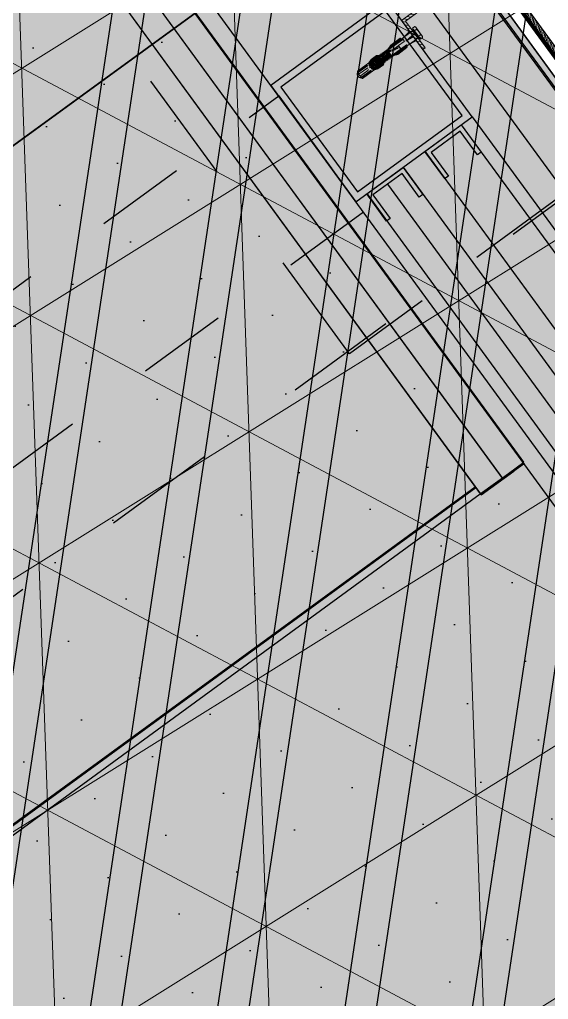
# Model space of a CAD drawing. Header units: metres. Extents: x 678805 to 1359287, y 2747329 to 5497370.
# Drawn here: x 679865.265 to 679865.853, y 2748711.668 to 2748712.756 of the extents above; entities that cross this region are included whole.
import ezdxf

# ---------------------------------------------------------------- set-up
doc = ezdxf.new("R2010")
doc.units = ezdxf.units.M
doc.linetypes.add('XREF_MON_BUILDINGS$0$Dash_2_', pattern=[0.25, 0.125, -0.125])
for name, color, linetype in [('00_XREF_MON_HSC_PAVEMENT', 7, 'Continuous'), ('00_XREF_TWQ_BUILDINGS', 7, 'Continuous'), ('XREF_MON_BUILDINGS$0$00-Modulos DEFINIDOS', 7, 'Continuous'), ('XREF_MON_BUILDINGS$0$00-Modulos ROOFS', 2, 'Continuous'), ('XREF_MON_BUILDINGS$0$02-H-INST', 252, 'Continuous'), ('XREF_MON_BUILDINGS$0$02-L-01_Structure', 2, 'Continuous'), ('XREF_MON_BUILDINGS$0$02-L-01_Struture aux', 4, 'Continuous'), ('XREF_MON_BUILDINGS$0$02-L-02_Structure- View', 3, 'Continuous'), ('XREF_MON_BUILDINGS$0$02-L-Insulation', 252, 'Continuous'), ('XREF_MON_BUILDINGS$0$02-L-INT Panel', 5, 'Continuous'), ('XREF_MON_BUILDINGS$0$02-L-panel', 5, 'Continuous'), ('XREF_MON_BUILDINGS$0$02-L-Pergola Projection', 8, 'Continuous'), ('XREF_MON_BUILDINGS$0$02-L-Pergola Shades', 15, 'Continuous'), ('XREF_MON_BUILDINGS$0$02-L-Pergola Shades Schematic', 8, 'Continuous'), ('XREF_MON_BUILDINGS$0$02_L_Furniture', 7, 'Continuous')]:
    doc.layers.add(name, color=color, linetype=linetype)
doc.layers.add('XREF_MON_BUILDINGS$0$0-WIPEOUTS', color=7, linetype='Continuous', true_color=0xffffff)
doc.layers.add('XREF_MON_BUILDINGS$0$02-L-Pergola Wipeout', color=7, linetype='Continuous', true_color=0xffffff)
doc.layers.add('XREF_MON_BUILDINGS$0$00_AUX', color=3, linetype='Continuous', plot=False)
for name, color, linetype, lineweight in [('XREF_MON_BUILDINGS$0$02-H-251', 251, 'Continuous', 0), ('XREF_MON_BUILDINGS$0$02-H-254', 254, 'Continuous', 0), ('XREF_MON_BUILDINGS$0$02-L-01_Structure L', 7, 'Continuous', 5), ('XREF_MON_BUILDINGS$0$02-L-01_Structure T', 8, 'Continuous', 5)]:
    doc.layers.add(name, color=color, linetype=linetype, lineweight=lineweight)
doc.layers.add('XREF_MON_BUILDINGS$0$02-KH-13 Restaurant', color=7, linetype='Continuous', lineweight=30, true_color=0xed2d02)
doc.layers.add('XREF_MON_HSC_PAVEMENT$0$03-TR-Pavement_07_Precast irregular Concrete Blocks', color=7, linetype='Continuous', lineweight=5, true_color=0xb3b3b3)
doc.layers.get('XREF_MON_BUILDINGS$0$02-KH-13 Restaurant').off()
doc.linetypes.add('XREF_MON_BUILDINGS$0$BATTING', pattern='A,0.0001,-0.1,[134,ltypeshp.shx,S=0.1,R=0,X=-0.1,Y=0],-0.2,[134,ltypeshp.shx,S=0.1,R=180,X=0.1,Y=0],-0.1', length=0.4001)

# ---------------------------------------------------------------- blocks, each defined once
blk = doc.blocks.new('XREF_MON_BUILDINGS$0$modulo kiosco')
at = {"layer": 'XREF_MON_BUILDINGS$0$0-WIPEOUTS', "true_color": 0xfcfcfc}
h = blk.add_hatch(color=7, dxfattribs=at)
h.dxf.hatch_style = 1
h.paths.add_polyline_path([(119.6986085139215, -61.62058441969566), (119.6986085125245, -56.82058442011476), (124.4986085132696, -56.82058442058042), (124.4986085123383, -61.62058442132547)])
at = {"layer": 'XREF_MON_BUILDINGS$0$00-Modulos ROOFS', "lineweight": 0}
blk.add_lwpolyline([(119.6986085139215, -61.62058441969566), (119.6986085125245, -56.82058442011476), (124.4986085132696, -56.82058442058042), (124.4986085123383, -61.62058442132547)], close=True, dxfattribs=at)
at = {"layer": 'XREF_MON_BUILDINGS$0$00-Modulos ROOFS'}
blk.add_lwpolyline([(124.4986085137352, -57.12058442062698), (124.4986085132696, -56.82058442058042), (124.1986085125245, -56.82058442151174), (119.9986085128039, -56.82058442034759), (119.6986085125245, -56.82058442011476), (119.6986085125245, -57.12058442085981), (119.6986085134558, -61.32058442058042), (119.6986085139215, -61.62058441969566), (119.9986085128039, -61.62058442062698), (124.1986085125245, -61.62058442109264), (124.4986085123383, -61.62058442132547), (124.4986085128039, -61.32058442081325)], close=True, dxfattribs=at)
blk = doc.blocks.new('XREF_MON_BUILDINGS$0$lamas aluminiotriangulo')
for points in [[(680246.3345229826, 2748651.771409394), (680244.2071790965, 2748653.898753279)], [(680246.4087691946, 2748651.845655606), (680244.35567152, 2748653.898753279)], [(680244.4051689956, 2748653.898753279), (680246.4335179324, 2748651.870404344)], [(680244.1824303594, 2748653.874004542), (680246.3097742449, 2748651.746660656)], [(680246.235528033, 2748651.672414444), (680244.1824303595, 2748653.725512119)], [(680244.1824303595, 2748653.676014643), (680246.2107792951, 2748651.647665706)], [(680246.1365330835, 2748651.573419494), (680244.1824303595, 2748653.527522218)], [(680244.1824303595, 2748653.478024743), (680246.1117843456, 2748651.548670756)], [(680246.0375381333, 2748651.474424544), (680244.1824303595, 2748653.329532319)], [(680244.1824303595, 2748653.280034843), (680246.0127893958, 2748651.449675806)]]:
    blk.add_lwpolyline(points)
blk = doc.blocks.new('XREF_MON_BUILDINGS$0$PERGOLA PLANA')
at = {"layer": 'XREF_MON_BUILDINGS$0$02-L-Pergola Wipeout', "true_color": 0xfcfcfc}
h = blk.add_hatch(color=7, dxfattribs=at)
h.dxf.hatch_style = 1
h.paths.add_polyline_path([(4.612218253081664, 9.290000000968575), (0.3099999981932342, 4.987781745847315), (0.3099999986588955, 9.290000000037253)])
h.paths.add_polyline_path([(0.332781744771637, 4.855000000447035), (4.744999998947605, 9.267218254506588), (4.744999999529682, 4.900563496164978), (4.699436504277401, 4.855000000447035)])
h.paths.add_polyline_path([(4.854999999050051, 9.290000001899898), (9.13443650235422, 9.29000000236556), (4.854999999632128, 5.010563495568931)])
h.paths.add_polyline_path([(9.289999997243285, 9.134436507709324), (9.289999997825362, 4.855000001844019), (5.010563491727225, 4.855000000912696)])
h.paths.add_polyline_path([(4.900563491159119, 4.745000001043081), (9.267218253924511, 4.745000001508743), (4.85500000033062, 0.3327817460522056), (4.854999999166466, 4.699436508584768)])
h.paths.add_polyline_path([(9.289999997825362, 4.612218253780156), (9.289999998291023, 0.3100000019185245), (4.987781747244298, 0.3100000009872019)])
h.paths.add_polyline_path([(0.465563491685316, 0.3100000000558794), (4.744999999064021, 4.589436508249491), (4.745000000111759, 0.3100000014528632)])
h.paths.add_polyline_path([(0.3099999980768189, 4.745000000111759), (4.589436504989862, 4.745000000111759), (0.3099999976111576, 0.4655634895898402)])
h.paths.add_polyline_path([(9.399999998277053, 0.2000000020489097), (0.1999999997206032, 0.1999999997206032), (0.1999999986728653, 9.399999999906868), (9.399999999324791, 9.400000001769513)])
at = {"layer": 'XREF_MON_BUILDINGS$0$02-L-Pergola Shades', "xscale": -1, "rotation": 270.0000000152252}
blk.add_blockref('XREF_MON_BUILDINGS$0$lamas aluminiotriangulo', (-2748649.153572517, -680243.8731607608), dxfattribs=at)
at = {"layer": 'XREF_MON_BUILDINGS$0$02-L-Pergola Shades Schematic', "xscale": -1, "rotation": 270.0000000152252}
blk.add_blockref('XREF_MON_BUILDINGS$0$lamas aluminiotriangulo', (-2748649.153572517, -680243.8731607608), dxfattribs=at)
blk = doc.blocks.new('XREF_MON_BUILDINGS$0$PILAR STRUCTURE')
at = {"layer": 'XREF_MON_BUILDINGS$0$02-L-01_Structure', "linetype": 'Continuous'}
h = blk.add_hatch(dxfattribs=at)
h.set_pattern_fill('ANGLE', color=252)
h.set_pattern_definition([(0, (-144.6596111481284, 18.56842418532225), (0, 6.985), [5.08, -1.905]), (90, (-144.6596111481284, 18.56842418532225), (-6.985, 4.277078946022131e-16), [5.08, -1.905])])
h.paths.add_polyline_path([(-0.0800000000000125, -0.08000000000000185), (0.07999999999998408, -0.08000000000000185), (0.07999999999998408, 0.0799999999999983), (-0.0800000000000125, 0.0799999999999983)])
h.paths.add_polyline_path([(-0.07200000000000273, -0.07200000000000273), (0.0719999999999743, -0.07200000000000273), (0.0719999999999743, 0.07199999999999918), (-0.07200000000000273, 0.07199999999999918)], flags=16)
h = blk.add_hatch(color=252, dxfattribs=at)
h.dxf.hatch_style = 1
h.paths.add_polyline_path([(-0.07200000000000273, -0.07200000000000273), (0.0719999999999743, -0.07200000000000273), (0.0719999999999743, 0.07199999999999918), (-0.07200000000000273, 0.07199999999999918)], flags=16)
h.paths.add_polyline_path([(-0.0800000000000125, -0.08000000000000185), (0.07999999999998408, -0.08000000000000185), (0.07999999999998408, 0.0799999999999983), (-0.0800000000000125, 0.0799999999999983)])
for points in [[(-0.0800000000000125, -0.08000000000000185), (0.07999999999998408, -0.08000000000000185), (0.07999999999998408, 0.0799999999999983), (-0.0800000000000125, 0.0799999999999983)], [(-0.07200000000000273, -0.07200000000000273), (0.0719999999999743, -0.07200000000000273), (0.0719999999999743, 0.07199999999999918), (-0.07200000000000273, 0.07199999999999918)]]:
    blk.add_lwpolyline(points, close=True, dxfattribs=at)
blk = doc.blocks.new('XREF_MON_BUILDINGS$0$ULMA_Escuadra40x80_Seccion')
at = {"layer": 'XREF_MON_BUILDINGS$0$02-H-251', "ltscale": 125}
h = blk.add_hatch(dxfattribs=at)
h.set_pattern_fill('ANSI31', color=256, scale=0.001, angle=360, style=0)
h.set_pattern_definition([(45, (0, 0), (-0.002245064030267288, 0.002245064030267289), [])])
h.paths.add_polyline_path([(0, 0.0799999999994725), (0.002999999989697244, 0.0799999999994725), (0.002999999989697244, 0.002999999999701686), (0.03999999999359716, 0.002999999999701686), (0.03999999999359716, 0), (0, 0)])
at = {"layer": 'XREF_MON_BUILDINGS$0$02-L-01_Structure L', "linetype": 'Continuous'}
blk.add_lwpolyline([(0, 0.0799999999994725), (0.002999999989697244, 0.0799999999994725), (0.002999999989697244, 0.002999999999701686), (0.03999999999359716, 0.002999999999701686), (0.03999999999359716, 0), (0, 0)], close=True, dxfattribs=at)
blk = doc.blocks.new('XREF_MON_BUILDINGS$0$ULMA_Anclaje fijacion a forjado y a cerramiento base')
at = {"layer": 'XREF_MON_BUILDINGS$0$02-L-01_Structure T', "linetype": 'Continuous'}
for p, q in [((-0.09499999996478437, 0.004900000054021802), (-0.09799999996903352, 0.001900000053865369)), ((-0.09500000016123522, 0.003800290978233534), (-0.09800000016548438, 0.001649701530368475)), ((-0.09800000016548438, 0.0009425947491763509), (-0.09500000016123522, 0.00309318419704141)), ((-0.09799999996903352, 5.411493475548923e-11), (-0.09799999996903352, 0.001900000053865369)), ((-0.09799999999813735, 0), (-0.09799999999813735, -0.001900000000205182)), ((-0.09500000000116415, 0.001212165931974596), (-0.09598054861999117, 0.0003815084141933767)), ((-0.05639999997220002, 0.004900000040834129), (-0.09499999997206032, 0.004900000040834129)), ((-0.09500000016123522, 0.003800290978233534), (-0.09500000016123522, 0.004899999999906868)), ((-0.07949999999982538, 0.003800290978233534), (-0.09500000016123522, 0.003800290978233534)), ((-0.07950095342675922, 0.00309318419704141), (-0.09500000000116415, 0.00309318419704141)), ((-0.09500000016123522, 0.001212165931974596), (-0.09500000016123522, 0.00309318419704141)), ((-0.08050000000366708, 0.001212165931974596), (-0.09500000000116415, 0.001212165931974596)), ((-0.08050000031653326, 0.0007878340506977111), (-0.08050000031653326, 0.001212165915148944)), ((-0.07921132486808347, 0.003735412722562614), (-0.07949999999982538, 0.003800290978233534)), ((-0.07949999999982538, 0.00309318419704141), (-0.07921132486808347, 0.003158062453167076)), ((-0.07899999999790452, 0.003446737587637472), (-0.07921132486808347, 0.003735412722562614)), ((-0.07921132486808347, 0.003158062453167076), (-0.07899999999790452, 0.003446737587637472)), ((-0.07238871805748204, 0.0005000000005566108), (-0.07750000029773219, 0.0005000000005566108)), ((-0.07238871783920331, 0.0005000000005566108), (-0.07749997821520083, 0.0005000000005566108)), ((-0.04279999997379491, 0.003000000040628947), (-0.07679999997344567, 0.003000000040628947)), ((-0.07679999997344567, 0.0004999963407499308), (-0.07679999997344567, 0.003000000040628947)), ((-0.07599999997182749, 0.003600000040933082), (-0.07599999997182749, 0.004900000040834129)), ((-0.05799999996816041, 0.003600000054120756), (-0.07597979684214806, 0.003600000054120756)), ((-0.07549999996990664, 0.004900000054021802), (-0.06990192376542836, 0.006400000053872645)), ((-0.07549999996990664, 0.004266025754077418), (-0.07549999996990664, 0.004900000054021802)), ((-0.07519999997020932, 0.0004999878656235524), (-0.07519999997020932, 0.003000000040628947)), ((-0.05702020314492984, 0.004400000053919939), (-0.07499999996798579, 0.004400000053919939)), ((-0.07439999996859115, 0.000499983615554811), (-0.07439999996859115, 0.003000000040628947)), ((-0.07279999997263076, 0.0004999751408831798), (-0.07279999997263076, 0.003000000040628947)), ((-0.07199999997101258, 0.0004999709158255428), (-0.07199999997101258, 0.003000000040628947)), ((-0.05990525586821605, 0.006000000053973054), (-0.07139474408904789, 0.006000000053973054)), ((-0.07139474408904789, 0.006000000053973054), (-0.07139474408904789, 0.004900000054021802)), ((-0.07139474408904789, 0.006000000053973054), (-0.07139474408904789, 0.004900000054021802)), ((-0.07039999996777624, 0.0007838919409550726), (-0.07039999996777624, 0.003000000040628947)), ((-0.07039999996777624, 0.0002553429039835464), (-0.07039999996777624, 0.0007838919541427458)), ((-0.0605980761902174, 0.006400000053872645), (-0.06990192376542836, 0.006400000053872645)), ((-0.06990192376542836, 0.006400000053872645), (-0.06990192376542836, 0.006000000053973054)), ((-0.06959999997343402, 0.003000000040628947), (-0.06959999997343402, -3.774075094042928e-05)), ((-0.06799999997019768, 0.001888627379230456), (-0.06799999997019768, 0.003000000054271368)), ((-0.06799999997019768, 0.0008294746289720933), (-0.06799999997019768, 0.001888627379230456)), ((-0.06799999997019768, 4.092726157978177e-11), (-0.06799999997019768, 0.0008294746157844202)), ((-0.06799999997019768, 4.092726157978177e-11), (-0.06799999997019768, -0.0007950077156237967)), ((-0.0671999999685795, 0.002098475703860458), (-0.0671999999685795, 0.003000000054271368)), ((-0.0671999999685795, 0.001074557454103342), (-0.0671999999685795, 0.002098475703860458)), ((-0.0671999999685795, 4.092726157978177e-11), (-0.0671999999685795, 0.001074557440915669)), ((-0.0671999999685795, 4.092726157978177e-11), (-0.0671999999685795, -0.001052696669376019)), ((-0.06559999996534316, 0.002250000054118573), (-0.06559999996534316, 0.003000000054271368)), ((-0.06559999996534316, 0.001250000053914846), (-0.06559999996534316, 0.002250000054118573)), ((-0.06559999997261912, 4.092726157978177e-11), (-0.06559999997261912, 0.001250000040727173)), ((-0.06559999997261912, 4.092726157978177e-11), (-0.06559999997261912, -0.001249999959327397)), ((-0.06479999997100094, 0.002250000054118573), (-0.06479999997100094, 0.003000000054271368)), ((-0.06479999997100094, 0.001250000053914846), (-0.06479999997100094, 0.002250000054118573)), ((-0.06479999997100094, 4.092726157978177e-11), (-0.06479999997100094, 0.001250000040727173)), ((-0.06479999997100094, 4.092726157978177e-11), (-0.06479999997100094, -0.001249999959327397)), ((-0.0631999999677646, 0.002250000054118573), (-0.0631999999677646, 0.003000000054271368)), ((-0.0631999999677646, 0.001250000053914846), (-0.0631999999677646, 0.002250000054118573)), ((-0.0631999999677646, 4.092726157978177e-11), (-0.0631999999677646, 0.001250000040727173)), ((-0.0631999999677646, 4.092726157978177e-11), (-0.0631999999677646, -0.001249999959327397)), ((-0.05863006513391156, 0.002250000000458385), (-0.06250000033469405, 0.002250000000458385)), ((-0.05863006513391156, 0.001250000000254659), (-0.06249989908974385, 0.001250000000254659)), ((-0.06239999996614642, 0.002250000054118573), (-0.06239999996614642, 0.003000000054271368)), ((-0.06239999997342238, 4.092726157978177e-11), (-0.06239999997342238, 0.001250000040727173)), ((-0.06239999997342238, 4.092726157978177e-11), (-0.06239999997342238, -0.001249999959327397)), ((-0.06079999997018604, 0.002250000054118573), (-0.06079999997018604, 0.003000000054271368)), ((-0.06079999997018604, 4.092726157978177e-11), (-0.06079999997018604, 0.001250000040727173)), ((-0.06079999997018604, 4.092726157978177e-11), (-0.06079999997018604, -0.001249999959327397)), ((-0.0605980761902174, 0.006400000053872645), (-0.0605980761902174, 0.006000000053973054)), ((-0.06059807618294144, 0.006400000053872645), (-0.05799999996816041, 0.004900000054021802)), ((-0.05999999996856786, 0.002250000054118573), (-0.05999999996856786, 0.003000000054271368)), ((-0.05999999996856786, 4.092726157978177e-11), (-0.05999999996856786, 0.001250000040727173)), ((-0.05999999996856786, 4.092726157978177e-11), (-0.05999999996856786, -0.002999999959229172)), ((-0.05990525586821605, 0.006000000053973054), (-0.05990525586821605, 0.004900000054021802)), ((-0.05839999996533152, 0.002246470569389203), (-0.05839999996533152, 0.003000000054271368)), ((-0.05839999997260747, 4.092726157978177e-11), (-0.05839999997260747, 0.001245927241143363)), ((-0.05839999997260747, 4.092726157978177e-11), (-0.05839999997260747, -0.002999999959229172)), ((-0.05799999999726424, 0.004899999999906868), (-0.05799999999726424, 0.004399999999805004)), ((-0.0575999999709893, 0.002178927737077174), (-0.0575999999709893, 0.003000000054271368)), ((-0.0575999999709893, -0.002999999959229172), (-0.0575999999709893, 0.001167863121281698)), ((-0.0569999999643187, 0.004600000053869735), (-0.0569999999643187, 0.004900000054021802)), ((-0.05639999997220002, 0.003000000040628947), (-0.05639999997220002, 0.004900000040834129)), ((-0.05599999996775296, 0.001773728350144665), (-0.05599999996775296, 0.003000000054271368)), ((-0.05599999996775296, 4.092726157978177e-11), (-0.05599999996775296, 0.0006941365782040521)), ((-0.05599999996775296, 4.092726157978177e-11), (-0.05599999996775296, -0.002999999959229172)), ((-0.05479999996896368, 0.004900000040834129), (-0.05594999997265404, 0.004236047240738117)), ((-0.05519999996613478, 0.001419681868355838), (-0.05519999996613478, 0.003000000054271368)), ((-0.05519999997341074, 0.0002712911496018933), (-0.05519999997341074, -0.002999999959229172)), ((-0.0539999999673455, 0.004900000040834129), (-0.05479999996896368, 0.004900000040834129)), ((-0.05479999996896368, 0.003000000040628947), (-0.05479999996896368, 0.004900000040834129)), ((-0.0539999999673455, 0.003000000040628947), (-0.0539999999673455, 0.004900000040834129)), ((-0.05359999997017439, 0.0003147642983094556), (-0.05359999997017439, 0.003000000040628947)), ((-0.05239999997138511, 0.004900000040834129), (-0.05354999996779952, 0.004236047240738117)), ((-0.05279999996855622, 4.092726157978177e-11), (-0.05279999996855622, 0.003000000040628947)), ((-0.05279999996855622, 4.092726157978177e-11), (-0.05279999996855622, -0.0002712910677473701)), ((-0.05239999997138511, 0.003000000040628947), (-0.05239999997138511, 0.004900000040834129)), ((-0.05159999996976694, 0.004900000040834129), (-0.05239999997138511, 0.004900000040834129)), ((-0.05159999996976694, 0.003000000040628947), (-0.05159999996976694, 0.004900000040834129)), ((-0.05119999997259583, 4.092726157978177e-11), (-0.05119999997259583, 0.003000000040628947)), ((-0.05119999997259583, 4.092726157978177e-11), (-0.05119999997259583, -0.0009957987340385444)), ((-0.04999999997380655, 0.004900000040834129), (-0.05114999997022096, 0.004236047240738117)), ((-0.05039999997097766, 4.092726157978177e-11), (-0.05039999997097766, 0.003000000040628947)), ((-0.05039999997097766, 4.092726157978177e-11), (-0.05039999997097766, -0.001172616259282222)), ((-0.04919999997218838, 0.004900000040834129), (-0.04999999997380655, 0.004900000040834129)), ((-0.04999999997380655, 0.003000000040628947), (-0.04999999997380655, 0.004900000040834129)), ((-0.04919999997218838, 0.003000000040628947), (-0.04919999997218838, 0.004900000040834129)), ((-0.04879999996774131, 0.002250000054118573), (-0.04879999996774131, 0.003000000054271368)), ((-0.04879999996774131, 0.001250000053914846), (-0.04879999996774131, 0.00262500005419497)), ((-0.04879999996774131, 4.092726157978177e-11), (-0.04879999996774131, 0.001250000040727173)), ((-0.04879999996774131, 4.092726157978177e-11), (-0.04879999996774131, -0.001249999959327397)), ((-0.04759999996895203, 0.004900000040834129), (-0.0487499999726424, 0.004236047240738117)), ((-0.0479999999733991, 4.092726157978177e-11), (-0.0479999999733991, 0.003000000040628947)), ((-0.0479999999733991, 4.092726157978177e-11), (-0.0479999999733991, -0.001249999959327397)), ((-0.04759999996895203, 0.003000000040628947), (-0.04759999996895203, 0.004900000040834129)), ((-0.04679999996733386, 0.004900000040834129), (-0.04759999996895203, 0.004900000040834129)), ((-0.04238871808775002, 0.002249999982723239), (-0.04750000033527613, 0.002249999982723239)), ((-0.04238871799316257, 0.001249999982974259), (-0.04749997836916009, 0.001249999982974259)), ((-0.04679999996733386, 0.003000000040628947), (-0.04679999996733386, 0.004900000040834129)), ((-0.04639999997016275, 0.002250000054118573), (-0.04639999997016275, 0.003000000054271368)), ((-0.04639999997016275, 4.092726157978177e-11), (-0.04639999997016275, 0.001250000040727173)), ((-0.04639999997016275, 4.092726157978177e-11), (-0.04639999997016275, -0.001249999959327397)), ((-0.04519999997137347, 0.004900000040834129), (-0.04634999996778788, 0.004236047240738117)), ((-0.04559999996854458, 0.002250000054118573), (-0.04559999996854458, 0.003000000054271368)), ((-0.04559999996854458, 4.092726157978177e-11), (-0.04559999996854458, 0.001250000040727173)), ((-0.04559999996854458, 4.092726157978177e-11), (-0.04559999996854458, -0.001249999959327397)), ((-0.0443999999697553, 0.004900000040834129), (-0.04519999997137347, 0.004900000040834129)), ((-0.04519999997137347, 0.003000000040628947), (-0.04519999997137347, 0.004900000040834129)), ((-0.0443999999697553, 0.003000000040628947), (-0.0443999999697553, 0.004900000040834129)), ((-0.04399999996530823, 0.002250000054118573), (-0.04399999996530823, 0.003000000054271368)), ((-0.04399999996530823, 0.002250000054118573), (-0.04399999996530823, 0.003000000054271368)), ((-0.04399999997258419, 4.092726157978177e-11), (-0.04399999997258419, 0.001250000040727173)), ((-0.04399999997258419, 4.092726157978177e-11), (-0.04399999997258419, 0.001250000040727173)), ((-0.04399999997258419, 4.092726157978177e-11), (-0.04399999997258419, -0.001249999959327397)), ((-0.04399999997258419, 4.092726157978177e-11), (-0.04399999997258419, -0.002999999959229172)), ((-0.04279999997379491, 0.004900000040834129), (-0.04394999997020932, 0.004236047240738117)), ((2.91038304567337e-11, 0.004900000054021802), (-0.04279999996651895, 0.004900000054021802)), ((-0.04279999997379491, 0.003000000040628947), (-0.04279999997379491, 0.004900000040834129)), ((-0.04199999996490078, 0.004900000054021802), (-0.04199999996490078, 0.002243997654204577)), ((-0.04199999996490078, 0.001243073279056262), (-0.04199999996490078, 0.0009690476540527015)), ((-0.01849999996920815, 0.003600000054120756), (-0.04197979586751899, 0.003600000054120756)), ((-0.04049836142075947, 0.0009690476540527015), (-0.04197979586751899, 0.0009690476540527015)), ((-0.04149999997025589, 0.004900000054021802), (-0.03590192376577761, 0.006400000053872645)), ((-0.04149999997025589, 0.004266025478955271), (-0.04149999997025589, 0.004900000054021802)), ((-0.017520182816952, 0.004400000053919939), (-0.04099999996833503, 0.004400000053919939)), ((-0.03124687392119085, 0.0009690476540527015), (-0.03803526836418314, 0.0009690476540527015)), ((-0.01959999997052364, 0.006000000053973054), (-0.03739474408939714, 0.006000000053973054)), ((-0.03739474408939714, 0.006000000053973054), (-0.03739474408939714, 0.004900000054021802)), ((-0.01999999996769475, 0.006400000053872645), (-0.03590192376577761, 0.006400000053872645)), ((-0.03590192376577761, 0.006400000053872645), (-0.03590192376577761, 0.006000000053973054)), ((-0.03186602826463059, 0.0004999956327083055), (-0.03561142804392148, 0.0005000794471925474)), ((-0.03561128240835387, 0.0005000000001018634), (-0.03186602558707818, 0.0005000000001018634)), ((-0.02819999996427214, 0.0009690476540527015), (-0.03075312601140467, 0.0009690476540527015)), ((-0.02819999996427214, 0.0009690476540527015), (-0.02799999996932456, 0.0007690476541029057)), ((-0.02819999996427214, 0.0009690476540527015), (-0.02819999996427214, -0.003599999945890886)), ((-0.02779999996710103, 0.0009690476540527015), (-0.02799999996932456, 0.0007690476541029057)), ((-0.02799999996932456, 0.0007690476541029057), (-0.02799999996932456, -0.003599999945890886)), ((-0.02779999996710103, 0.0009690476540527015), (-0.02779999996710103, -0.003599999945890886)), ((-0.01799999996728729, 0.0009690476540527015), (-0.02779999996710103, 0.0009690476540527015)), ((-0.01999999996769475, 0.006400000053872645), (-0.01999999996769475, 0.006000000053973054)), ((-0.01849999996920815, 0.004900000054021802), (-0.01999999996769475, 0.006400000053872645)), ((-0.01959999997052364, 0.004900000054021802), (-0.01959999997052364, 0.006000000053973054)), ((-0.01849999996920815, 0.004900000054021802), (-0.01849999996920815, 0.004400000053919939)), ((-0.01749999996536644, 0.004900000054021802), (-0.01749999996536644, 0.001469047654154565)), ((-0.005200000319746323, 0.006399999982932059), (-0.01587305490102153, 0.004899999983081216)), ((-0.004333974917244632, 0.000915883743800805), (-0.01587305490102153, -1.682565198279917e-11)), ((-0.01587305455177557, 5.411493475548923e-11), (-0.005199999970500357, 5.411493475548923e-11)), ((-0.005199999970500357, 0.004900000054021802), (-0.005199999970500357, 0.006400000053872645)), ((-0.005199999970500357, 0.006400000053872645), (-0.004333974560722709, 0.004900000054021802)), ((-0.004333974560722709, 0.0009158838147413917), (-0.005199999970500357, 5.411493475548923e-11)), ((-0.004333974560722709, -0.0009158837065115222), (-0.005199999970500357, 5.411493475548923e-11)), ((-0.004333974560722709, -0.0009158837065115222), (-0.004333974560722709, 0.0009158838147413917)), ((0.001500000034866389, 0.006400000053872645), (2.91038304567337e-11, 0.004900000054021802)), ((2.91038304567337e-11, 5.411493475548923e-11), (2.91038304567337e-11, 0.004900000054021802)), ((0, 0), (0, -0.004899999999906868)), ((0.002000000029511284, 0.006400000053872645), (0.001500000034866389, 0.006400000053872645)), ((0.001500000034866389, 5.411493475548923e-11), (0.001500000034866389, 0.006400000053872645)), ((0.001499999998486601, 0), (0.001499999998486601, -0.006400000000212458)), ((0.001999999680265319, 0.007505513633077499), (0.0059194662826485, 0.007505513633077499)), ((0.001999999680265319, -0.007505513666728802), (0.001999999680265319, 0.007505513633077499)), ((0.002000000029511284, 5.411493475548923e-11), (0.002000000029511284, 0.006400000053872645)), ((0.001999999680265319, 0.003752758733298833), (0.0059194662826485, 0.003752758733298833)), ((0.002000000000407454, 0), (0.002000000000407454, -0.006400000000212458)), ((0.006499999683001079, 0.00650000033328979), (0.0059194662826485, 0.007505513633077499)), ((0.006499999683001079, -0.006499999667084921), (0.006499999683001079, 0.00650000033328979)), ((-0.09799999999813735, -0.0009425947491763509), (-0.09500000000116415, -0.003093184197496157)), ((-0.09500000000116415, -0.003800290978688281), (-0.09799999999813735, -0.001649701530368475)), ((-0.09500000000116415, -0.004899999999906868), (-0.09799999999813735, -0.001900000000205182)), ((-0.09500000000116415, -0.001212165932429343), (-0.09598054861999117, -0.0003815084141933767)), ((-0.09499999997206032, -0.001212165891502082), (-0.09499999997206032, -0.003093184156568896)), ((-0.08249999999679858, -0.001212165932429343), (-0.09500000000116415, -0.001212165932429343)), ((-0.07950095342675922, -0.003093184197496157), (-0.09500000000116415, -0.003093184197496157)), ((-0.09499999997206032, -0.003800290937761019), (-0.09499999997206032, -0.004899999959434354)), ((-0.07949999983975431, -0.003800290978688281), (-0.09500000000116415, -0.003800290978688281)), ((-0.05639999997947598, -0.004899999999906868), (-0.09499999997933628, -0.004899999999906868)), ((-0.07921132486808347, -0.003158062453621824), (-0.07949999999982538, -0.003093184197496157)), ((-0.07949999999982538, -0.003800290978688281), (-0.07921132486808347, -0.003735412722562614)), ((-0.07899999999790452, -0.003446737588092219), (-0.07921132486808347, -0.003158062453621824)), ((-0.07921132486808347, -0.003735412722562614), (-0.07899999999790452, -0.003446737588092219)), ((-0.07238871791923884, -0.0005000000001018634), (-0.07750000016676495, -0.0005000000001018634)), ((-0.07238871795561863, -0.0004999999991923687), (-0.07749997833161615, -0.0004999999991923687)), ((-0.07679999997344567, -0.0004999999591746018), (-0.07679999997344567, -0.002999999959229172)), ((-0.04279999998107087, -0.003000000000156433), (-0.07679999998072162, -0.003000000000156433)), ((-0.07599999997910345, -0.003600000000005821), (-0.07599999997910345, -0.004899999999906868)), ((-0.05797979587805457, -0.003600000000005821), (-0.07597979685669998, -0.003600000000005821)), ((-0.07549999999901047, -0.004266025699962483), (-0.07549999999901047, -0.004899999999906868)), ((-0.07549999999901047, -0.004899999999906868), (-0.06990192380180815, -0.006400000000212458)), ((-0.07519999997020932, -0.0004999999591746018), (-0.07519999997020932, -0.002999999959229172)), ((-0.05699999997887062, -0.004400000000259752), (-0.0749999999825377, -0.004400000000259752)), ((-0.07439999996859115, -0.0004999999591746018), (-0.07439999996859115, -0.002999999959229172)), ((-0.07279999997263076, -0.0004999999591746018), (-0.07279999997263076, -0.002999999959229172)), ((-0.07199999997101258, -0.0004999999591746018), (-0.07199999997101258, -0.002999999959229172)), ((-0.07139474408904789, -0.004899999945791933), (-0.07139474408904789, -0.005999999945743184)), ((-0.07139474408904789, -0.004899999945791933), (-0.07139474408904789, -0.005999999945743184)), ((-0.05990525586821605, -0.005999999945743184), (-0.07139474408904789, -0.005999999945743184)), ((-0.07039999996777624, -0.0008117044189930311), (-0.07039999996777624, -0.002999999959229172)), ((-0.06990192376542836, -0.005999999945743184), (-0.06990192376542836, -0.006399999946097523)), ((-0.0605980761902174, -0.006399999946097523), (-0.06990192376542836, -0.006399999946097523)), ((-0.06960000032267999, -0.001128624259763455), (-0.06960000032267999, -0.003000000016982085)), ((-0.06799999997019768, -0.001859274363141594), (-0.06799999997019768, -0.002999999946041498)), ((-0.0671999999685795, -0.002079642608805443), (-0.0671999999685795, -0.002999999946041498)), ((-0.06049997165246168, -0.001250034919394238), (-0.06561142800637754, -0.001249920534974081)), ((-0.0656112825818127, -0.002249999999548891), (-0.06049998287926428, -0.002249999999548891)), ((-0.06559999996534316, -0.002249999945888703), (-0.06559999996534316, -0.002999999946041498)), ((-0.06479999997100094, -0.002249999945888703), (-0.06479999997100094, -0.002999999946041498)), ((-0.0631999999677646, -0.002249999945888703), (-0.0631999999677646, -0.002999999946041498)), ((-0.06239999996614642, -0.002249999945888703), (-0.06239999996614642, -0.002999999946041498)), ((-0.06079999997018604, -0.002249999945888703), (-0.06079999997018604, -0.002999999946041498)), ((-0.0605980761902174, -0.006399999946097523), (-0.05799999996816041, -0.004899999945791933)), ((-0.0605980761902174, -0.005999999945743184), (-0.0605980761902174, -0.006399999946097523)), ((-0.05990525586821605, -0.004899999945791933), (-0.05990525586821605, -0.005999999945743184)), ((-0.05799999999726424, -0.004400000000259752), (-0.05799999999726424, -0.004899999999906868)), ((-0.05699999997887062, -0.004400000000259752), (-0.05699999997887062, -0.004899999999906868)), ((-0.05639999997947598, -0.003000000000156433), (-0.05639999997947598, -0.004899999999906868)), ((-0.05479999998351559, -0.004899999999906868), (-0.05594999997993, -0.004236047200265602)), ((-0.05479999998351559, -0.003000000000156433), (-0.05479999998351559, -0.004899999999906868)), ((-0.05399999998189742, -0.004899999999906868), (-0.05479999998351559, -0.004899999999906868)), ((-0.05399999998189742, -0.003000000000156433), (-0.05399999998189742, -0.004899999999906868)), ((-0.05359999997017439, -0.0009432666124666866), (-0.05359999997017439, -0.002999999959229172)), ((-0.05239999997138511, -0.004899999979897984), (-0.05354999998235144, -0.004236047179801972)), ((-0.05279999996855622, -0.001419681760580715), (-0.05279999996855622, -0.002999999946041498)), ((-0.05239999997138511, -0.002999999979692802), (-0.05239999997138511, -0.004899999979897984)), ((-0.05159999996976694, -0.004899999979897984), (-0.05239999997138511, -0.004899999979897984)), ((-0.05159999996976694, -0.002999999979692802), (-0.05159999996976694, -0.004899999979897984)), ((-0.05119999996531988, -0.002030796920735156), (-0.05119999996531988, -0.002999999946041498)), ((-0.04999999997380655, -0.004899999979897984), (-0.05114999997022096, -0.004236047179801972)), ((-0.05039999997097766, -0.002183035096095409), (-0.05039999997097766, -0.002999999946041498)), ((-0.04999999997380655, -0.002999999979692802), (-0.04999999997380655, -0.004899999979897984)), ((-0.04919999997218838, -0.004899999979897984), (-0.04999999997380655, -0.004899999979897984)), ((-0.04550000053859549, -0.001249999999799911), (-0.04936993554292712, -0.001249999999799911)), ((-0.04550000033486867, -0.002249999999548891), (-0.04936993554292712, -0.002249999999548891)), ((-0.04919999997218838, -0.002999999979692802), (-0.04919999997218838, -0.004899999979897984)), ((-0.04879999996774131, -0.002249999945888703), (-0.04879999996774131, -0.002999999946041498)), ((-0.04759999996895203, -0.004899999959434354), (-0.0487499999726424, -0.004236047159338341)), ((-0.04799999996612314, -0.002249999945888703), (-0.04799999996612314, -0.002999999946041498)), ((-0.04759999996895203, -0.002999999959229172), (-0.04759999996895203, -0.004899999959434354)), ((-0.04679999996733386, -0.004899999959434354), (-0.04759999996895203, -0.004899999959434354)), ((-0.04679999996733386, -0.002999999959229172), (-0.04679999996733386, -0.004899999959434354)), ((-0.04639999997016275, -0.002249999945888703), (-0.04639999997016275, -0.002999999946041498)), ((-0.04519999997137347, -0.004899999959434354), (-0.04634999996778788, -0.004236047159338341)), ((-0.04559999996854458, -0.002249999945888703), (-0.04559999996854458, -0.002999999946041498)), ((-0.04519999997137347, -0.002999999959229172), (-0.04519999997137347, -0.004899999959434354)), ((-0.0443999999697553, -0.004899999959434354), (-0.04519999997137347, -0.004899999959434354)), ((-0.0443999999697553, -0.002999999959229172), (-0.0443999999697553, -0.004899999959434354)), ((-0.04399999996530823, -0.002249999945888703), (-0.04399999996530823, -0.002999999946041498)), ((-0.04279999998107087, -0.004899999999906868), (-0.04394999997748528, -0.004236047200265602)), ((-0.04279999997379491, -0.002999999959229172), (-0.04279999997379491, -0.004899999959434354)), ((2.91038304567337e-11, -0.004899999945791933), (-0.04279999996651895, -0.004899999945791933)), ((-0.0419999999794527, -0.003600000000005821), (-0.0419999999794527, -0.004899999999906868)), ((-0.01849999999831198, -0.003600000000005821), (-0.04197979589662282, -0.003600000000005821)), ((-0.04149999999935972, -0.004266025425295084), (-0.04149999999935972, -0.004899999999906868)), ((-0.04149999999935972, -0.004899999999906868), (-0.0359019238021574, -0.006400000000212458)), ((-0.01752018285333179, -0.004400000000259752), (-0.04099999999743886, -0.004400000000259752)), ((-0.03739474408939714, -0.004899999945791933), (-0.03739474408939714, -0.005999999945743184)), ((-0.01959999997052364, -0.005999999945743184), (-0.03739474408939714, -0.005999999945743184)), ((-0.03590192376577761, -0.005999999945743184), (-0.03590192376577761, -0.006399999946097523)), ((-0.01999999996769475, -0.006399999946097523), (-0.03590192376577761, -0.006399999946097523)), ((-0.0318660280900076, -0.0004999956499887048), (-0.0356114278692985, -0.0005000794649276941)), ((-0.03561128252476919, -0.0004999999991923687), (-0.03186602571076946, -0.0004999999991923687)), ((-0.01849999996920815, -0.004899999945791933), (-0.01999999996769475, -0.006399999946097523)), ((-0.01999999996769475, -0.005999999945743184), (-0.01999999996769475, -0.006399999946097523)), ((-0.01959999997052364, -0.004899999945791933), (-0.01959999997052364, -0.005999999945743184)), ((-0.01849999999831198, -0.004400000000259752), (-0.01849999999831198, -0.004899999999906868)), ((-0.01750000000174623, -0.004600000000209548), (-0.01750000000174623, -0.004899999999906868)), ((-0.004333974917244632, -0.0009158837774521089), (-0.01587305490102153, -1.682565198279917e-11)), ((-0.005199999970500357, -0.006399999946097523), (-0.01587305455177557, -0.004899999945791933)), ((-0.005199999970500357, -0.004899999945791933), (-0.005199999970500357, -0.006399999946097523)), ((-0.005199999970500357, -0.006399999946097523), (-0.004333974560722709, -0.004899999945791933)), ((0.001499999998486601, -0.006400000000212458), (0, -0.004899999999906868)), ((0.002000000000407454, -0.006400000000212458), (0.001499999998486601, -0.006400000000212458)), ((0.001999999680265319, -0.003752755266759777), (0.0059194662826485, -0.003752755266759777)), ((0.001999999680265319, -0.007505513666728802), (0.0059194662826485, -0.007505513666728802)), ((0.006499999683001079, -0.006499999667084921), (0.0059194662826485, -0.007505512966872629))]:
    blk.add_line(p, q, dxfattribs=at)
for centre, radius, start, end in [((-0.09565735931391828, 0), 0.000499999999999996, 130.2691184803775, 229.7308815196225), ((-0.08250000031694071, 0.0007878340506977111), 0.002, 270, 0), ((-0.07750000016676495, 4.547473508864641e-13), 0.0004999999999999999, 89.9974799503451, 269.9999979155917), ((-0.07750000028318027, 4.547473508864641e-13), 0.0005, 90.00000208440834, 270.0025200496549), ((-0.07502020407264354, 0.00340000005417096), 0.0009999999999999996, 90.00000125064498, 168.46304173404), ((-0.07238871805748204, -0.006999999999607098), 0.007500000000000002, 61.0463102315051, 90), ((-0.06949999996868428, 0.006000000053973054), 0.001, 179.9999995831184, 2.240738939747224e-06), ((-0.06709999996382976, 0.006000000053973054), 0.001, 179.9999995831184, 2.240738939747224e-06), ((-0.0646999999662512, 0.006000000053973054), 0.001, 179.9999995831184, 2.240738939747224e-06), ((-0.06229999996867264, 0.006000000053973054), 0.001, 179.9999995831184, 2.240738939747224e-06), ((-0.06250000033469405, 0.001750000000356522), 0.0004999999999999998, 90.00000208440834, 270.0116013998847), ((-0.0604999827046413, 0.001750017459926312), 0.0004999825401999999, 270.0012777422978, 90.00000416881663), ((-0.05863006513391156, -0.005249999999705324), 0.007499999999999999, 48.5903778450324, 90.00000166752666), ((-0.05863006495928857, -0.005249999999705324), 0.006500000000000001, 48.5903778450324, 90.00000166752666), ((-0.05799999996816041, 0.004600000053869735), 0.001, 269.9999983324734, 2.657620602956009e-06), ((-0.0560999999725027, 0.004495854840570246), 0.0002999999999999972, 179.9999995831184, 299.9999996018432), ((-0.05863006511208368, 0.005249999982879672), 0.006499999999999996, 306.1289274904188, 311.4096221549676), ((-0.04936993552837521, -0.005250000016985723), 0.007499999999999999, 128.1222900908017, 131.4096221549676), ((-0.05369999996764818, 0.004495854854212666), 0.0002999999999999972, 179.9999995831184, 299.9999996018432), ((-0.04936993554292712, 0.005250000000614818), 0.006499999999999997, 228.5903778450324, 270), ((-0.05129999997006962, 0.004495854840570246), 0.0002999999999999972, 179.9999995831184, 299.9999996018432), ((-0.04889999997249106, 0.004495854840570246), 0.0002999999999999972, 179.9999995831184, 299.9999996018432), ((-0.04750000032072421, 0.001749999982621375), 0.0004999999999999998, 90.00000208440834, 270.0025200496549), ((-0.04649999996763654, 0.004495854840570246), 0.0002999999999999972, 179.9999995831184, 299.9999996018432), ((-0.04550000016024569, 0.001749999999901775), 0.0005, 269.9999754039819, 90.00000125064498), ((-0.04409999997005798, 0.004495854840570246), 0.0002999999999999972, 180, 299.9999997058804), ((-0.04238871808775002, -0.00525000001744047), 0.007500000000000002, 61.0463102315051, 90), ((-0.04238871803681832, -0.005249999999250576), 0.006500000000000002, 61.04631409580072, 90), ((-0.04099999996833503, 0.00340000005417096), 0.0009999999999999996, 90.00000125064498, 168.46304173404), ((-0.03561128252476919, 0.007000157873790158), 0.007499999999999998, 241.0463007414357, 270), ((-0.03561128258297686, 0.007000157855600264), 0.006500000000000001, 241.0463102315051, 269.9987176720039), ((-0.03561128240835387, -0.007000157872880663), 0.0075, 90, 111.0361103108176), ((-0.03549999996903352, 0.006000000053973054), 0.001, 179.9999995831184, 2.240738939747224e-06), ((-0.03549999996903352, 0.006000000053973054), 0.001, 179.9999995831184, 2.240738939747224e-06), ((-0.0326999999670079, 0.006000000053973054), 0.001, 180, 2.657620602956009e-06), ((-0.03100000016274862, 0), 0.001000000000000001, 209.9997091887205, 149.9999981873691), ((-0.03100000032281969, 2.819433575496078e-11), 0.001000000000000001, 210.0000018126309, 150.0002908112796), ((-0.02989999996498227, 0.006000000053973054), 0.001, 180, 2.657620602956009e-06), ((-0.0270999999702326, 0.006000000053973054), 0.001, 180, 2.657620602956009e-06), ((-0.02429999996820698, 0.006000000053973054), 0.001, 180, 2.657620602956009e-06), ((-0.02149999996618135, 0.006000000053973054), 0.001, 180, 2.657620602956009e-06), ((-0.01849999996920815, 0.004600000053869735), 0.001, 269.9999983324734, 2.657620602956009e-06), ((-0.01799999996728729, 0.001469047654154565), 0.0004999999999999998, 269.9999983324734, 2.657620602956009e-06), ((0.003177357582899276, 0.005629136232983001), 0.003322642399999999, 325.6168396574897, 34.38315982743712), ((-0.005919788716710173, 1.733042154228315e-09), 0.0124197884, 342.4126448496456, 17.58735477779235), ((-0.0750202040799195, -0.003400000000056025), 0.001000000000000004, 191.5369578575029, 269.9999983324734), ((-0.07238871791923884, 0.007000000000061846), 0.0075, 270, 291.0394696438425), ((-0.07238871809386183, -0.006999999999607098), 0.006499999999999999, 61.04631409580072, 90), ((-0.06949999999778811, -0.006000000000312866), 0.001000000000000001, 2.657620602956009e-06, 179.9999995831184), ((-0.0656112825818127, 0.005250157873433636), 0.007499999999999996, 241.0463068707718, 270), ((-0.06561128254543291, 0.005250157873433636), 0.006500000000000001, 241.0463102315051, 269.9987176720039), ((-0.06710000000020955, -0.006000000000312866), 0.001000000000000001, 2.657620602956009e-06, 179.9999995831184), ((-0.06470000000263099, -0.006000000000312866), 0.001000000000000001, 2.657620602956009e-06, 179.9999995831184), ((-0.06229999999777647, -0.006000000000312866), 0.001000000000000001, 2.657620602956009e-06, 179.9999995831184), ((-0.06250000016007107, -0.001749999999901775), 0.0005, 89.98839860011529, 269.9999979155917), ((-0.06049998284288449, -0.001750017459471565), 0.0004999825402000001, 269.9999958311834, 89.99871767200386), ((-0.05797979589988245, -0.004600000000209548), 0.001000000000000002, 11.53695900628007, 90), ((-0.05609999997977866, -0.004495854800097732), 0.0002999999999999983, 59.99999984205321, 179.9999995831184), ((-0.04936993554292712, 0.005250000000614818), 0.007500000000000001, 228.5903778450324, 270), ((-0.05863006511208368, 0.005249999982879672), 0.007500000000000004, 308.1222900908016, 311.4096221549676), ((-0.0536999999822001, -0.004495854800097732), 0.0002999999999999983, 59.99999984205321, 179.9999995831184), ((-0.04936993552837521, -0.005250000016985723), 0.006499999999999999, 126.1289274904188, 131.4096221549676), ((-0.05129999997006962, -0.004495854779634101), 0.0002999999999999983, 59.99999984205321, 179.9999995831184), ((-0.04889999997249106, -0.004495854779634101), 0.0002999999999999983, 59.99999984205321, 179.9999995831184), ((-0.04750000016065314, -0.001749999999901775), 0.0005, 89.9974799503451, 269.9999979155917), ((-0.04649999996763654, -0.00449585475917047), 0.0002999999999999983, 59.99999984205321, 179.9999995831184), ((-0.04550000033486867, -0.001749999999447027), 0.0005000000000000001, 269.999998749355, 90.00002459601811), ((-0.04409999997733394, -0.004495854800097732), 0.0002999999999999983, 59.99999984205321, 179.9999995831184), ((-0.04099999998288695, -0.003400000000056025), 0.000999999999999997, 191.5369578575029, 269.9999983324734), ((-0.03549999999813735, -0.006000000000312866), 0.001000000000000001, 2.657620602956009e-06, 179.9999995831184), ((-0.03549999999813735, -0.006000000000312866), 0.001000000000000001, 2.657620602956009e-06, 179.9999995831184), ((-0.03270000000338769, -0.006000000000312866), 0.001000000000000001, 2.657620602956009e-06, 179.9999995831184), ((-0.02990000000136206, -0.006000000000312866), 0.001000000000000001, 2.657620602956009e-06, 179.9999995831184), ((-0.02709999999933643, -0.006000000000312866), 0.001000000000000001, 2.657620602956009e-06, 179.9999995831184), ((-0.02429999999731081, -0.006000000000312866), 0.001000000000000001, 2.657620602956009e-06, 179.9999995831184), ((-0.02150000000256114, -0.006000000000312866), 0.001000000000000001, 2.657620602956009e-06, 179.9999995831184), ((-0.01849999998376006, -0.004600000000209548), 0.001000000000000001, 2.657620602956009e-06, 90.00000125064498), ((0.003177357582899276, -0.005629135566778132), 0.003322642399999999, 325.6168396574897, 34.38315982743712)]:
    blk.add_arc(centre, radius, start, end, dxfattribs=at)
blk = doc.blocks.new('XREF_MON_BUILDINGS$0$ULMA_Montante VV')
at = {"layer": 'XREF_MON_BUILDINGS$0$02-H-251', "ltscale": 125}
h = blk.add_hatch(dxfattribs=at)
h.set_pattern_fill('ANSI31', color=256, scale=0.001, angle=450, style=0)
h.set_pattern_definition([(134.9999999999999, (-0.05125000000043656, -0.00250000000005457), (-0.002245064030267289, -0.002245064030267287), [])])
edge = h.paths.add_edge_path()
edge.add_line((-0.05095000000073924, -0.00250000000005457), (0.04844999999841093, -0.00250000000005457))
edge.add_arc((0.04844999999841093, -0.002200000000129876), 0.0003, 270, 360)
edge.add_line((0.04874999999992724, -0.002200000000129876), (0.04874999999992724, -0.0003000000001520675))
edge.add_arc((0.04844999999841093, -0.0003000000001520675), 0.0003, 0, 90)
edge.add_line((0.04844999999841093, 0), (0, 0))
edge.add_line((0, 0), (0, 0.05719999999996617))
edge.add_arc((-0.0003000000015163096, 0.05719999999996617), 0.0003, 0, 90)
edge.add_line((-0.0003000000015163096, 0.05749999999989086), (-0.002200000000811997, 0.05749999999989086))
edge.add_arc((-0.002200000000811997, 0.05719999999996617), 0.0003, 90, 180)
edge.add_line((-0.002500000000509317, 0.05719999999996617), (-0.002500000000509317, 0))
edge.add_line((-0.002500000000509317, 0), (-0.05095000000073924, 0))
edge.add_arc((-0.05095000000073924, -0.0003000000001520675), 0.0003, 90, 180)
edge.add_line((-0.05125000000043656, -0.0003000000001520675), (-0.05125000000043656, -0.002200000000129876))
edge.add_arc((-0.05095000000073924, -0.002200000000129876), 0.0003, 180, 270)
blk = doc.blocks.new('XREF_MON_BUILDINGS$0$Rest_4seats')
at = {"layer": 'XREF_MON_BUILDINGS$0$00_AUX', "linetype": 'XREF_MON_BUILDINGS$0$Dash_2_'}
blk.add_lwpolyline([(-1.468512145004503, 1.66509695255553), (-1.452635545769148, -1.684865425381929), (1.472331605116459, -1.671003021572119), (1.456455005881253, 1.678959356365397)], close=True, dxfattribs=at)
blk = doc.blocks.new('XREF_MON_BUILDINGS$0$Modulos_Restaurant Monasya')
at = {"layer": 'XREF_MON_BUILDINGS$0$02-H-254', "ltscale": 125}
h = blk.add_hatch(dxfattribs=at)
h.set_pattern_fill('ANSI31', color=256, scale=0.0005, angle=0.07794534709089082, style=0)
h.set_pattern_definition([(45.07794534709085, (-127.4553177240404, -541.1452294068755), (-0.001124058071787311, 0.001121003881014598), [])])
h.paths.add_polyline_path([(9.613725966874256, 4.806009310846891), (9.604658514333153, 4.805995979860429), (9.603877666026278, 5.371468013603478), (9.598952184921927, 5.371461284900422), (9.599747211932083, 4.790447630117457), (9.606297205870419, 4.7904565772933), (9.606286277453478, 4.798456569743282), (9.607886275570934, 4.79845875542617), (9.607897204919823, 4.790458762511777), (9.613747198836506, 4.790466754381557)])
at = {"layer": 'XREF_MON_BUILDINGS$0$02-H-INST', "linetype": 'Continuous'}
h = blk.add_hatch(dxfattribs=at)
h.set_pattern_fill('DOTS', color=256, scale=0.05, angle=0.07794534709089082)
h.set_pattern_definition([(0.0779453470908259, (53.10994752216956, -268.6466834739412), (0.03957948132493245, 0.0794289175256677), [0, -0.079375])])
h.paths.add_polyline_path([(11.19634460976879, 4.607850680357389), (11.19742619061401, 9.265486623604945), (9.916141583269052, 9.260048679799867), (9.915064809908273, 4.606490529913176)])
at = {"layer": 'XREF_MON_BUILDINGS$0$02-L-01_Struture aux'}
for p, q in [((9.62484619536417, 5.993417391110372), (9.626456809494186, 4.814394697480909)), ((9.628406694466207, 4.814397361127932), (9.626796104248115, 5.993422718479566))]:
    blk.add_line(p, q, dxfattribs=at)
at = {"layer": 'XREF_MON_BUILDINGS$0$02-L-01_Struture aux', "linetype": 'Continuous'}
for p, q in [((9.783103426444882, 5.993849767560961), (9.78437586548381, 5.062378837298867)), ((9.813103342367867, 5.993931730685746), (9.814375837288082, 5.062419818396849))]:
    blk.add_line(p, q, dxfattribs=at)
at = {"layer": 'XREF_MON_BUILDINGS$0$02-L-01_Struture aux'}
for points in [[(9.606562121039644, 4.814367520739554), (9.604951543919697, 5.993363036698158)], [(9.605721694077886, 5.9933651408345), (9.607332272868177, 4.814368572342348)]]:
    blk.add_lwpolyline(points, dxfattribs=at)
at = {"layer": 'XREF_MON_BUILDINGS$0$02-L-01_Struture aux', "linetype": 'Continuous'}
for points in [[(9.784760686402024, 5.09984555562801), (9.784811867588871, 5.062379432660238), (9.734811914426984, 5.062311130524565), (9.734760733241444, 5.099777252561013), (9.739760728930094, 5.099784082821659), (9.739805078924974, 5.067317955541172), (9.779805041173631, 5.067372598320505), (9.779760691178751, 5.099838725600877), (9.784760686402024, 5.09984555562801)], [(9.86476061183356, 5.099954839092222), (9.864811792552814, 5.062488717520639), (9.814811838926857, 5.062420414220243), (9.814760658205387, 5.099886537421527), (9.819760653894036, 5.099893367682172), (9.819805003889542, 5.067427239936139), (9.859804967070147, 5.067481882250833), (9.859760616609947, 5.099948009297806), (9.86476061183356, 5.099954839092222)]]:
    blk.add_lwpolyline(points, dxfattribs=at)
at = {"layer": 'XREF_MON_BUILDINGS$0$02-L-02_Structure- View', "color": 251, "linetype": 'XREF_MON_BUILDINGS$0$Dash_2_', "ltscale": 0.5}
blk.add_lwpolyline([(14.12034249771192, 4.917042480298392), (9.879630251122634, 4.917042480298393), (9.879630251122634, 5.077042480298362), (14.12034249771192, 5.07704248029836)], close=True, dxfattribs=at)
at = {"layer": 'XREF_MON_BUILDINGS$0$02-L-Insulation', "linetype": 'XREF_MON_BUILDINGS$0$BATTING', "ltscale": 0.08}
blk.add_line((9.684737067798949, 5.993581019670502), (9.686498825731746, 4.703911141244022), dxfattribs=at)
at = {"layer": 'XREF_MON_BUILDINGS$0$02-L-Insulation', "linetype": 'XREF_MON_BUILDINGS$0$BATTING', "ltscale": 0.04}
blk.add_line((9.838103272659339, 5.994000033290606), (9.839368984072848, 5.067453965622237), dxfattribs=at)
at = {"layer": 'XREF_MON_BUILDINGS$0$02-L-INT Panel', "linetype": 'Continuous'}
for p, q in [((9.718103608445517, 5.993672180790329), (9.719375926187297, 5.062290044375915)), ((9.733103566588682, 5.993713162353176), (9.734375912321582, 5.062310535390909)), ((9.863103202587467, 5.994068335894442), (9.864375790914039, 5.062488121702474)), ((9.878103160628257, 5.994109317456948), (9.88046016797125, 4.603145315587541)), ((9.89924943995311, 5.994167091456577), (9.901149582966639, 4.603194155827852))]:
    blk.add_line(p, q, dxfattribs=at)
at = {"layer": 'XREF_MON_BUILDINGS$0$02-L-panel'}
blk.add_line((9.603033058557742, 5.993357795181739), (9.604658514333153, 4.805995979860429), dxfattribs=at)
blk.add_lwpolyline([(9.613725966874256, 4.806009310846891), (9.613747198836506, 4.790466754381557), (9.607897204919823, 4.790458762511777), (9.607886275570934, 4.79845875542617), (9.606286277453478, 4.798456569743282), (9.606297205870419, 4.7904565772933), (9.599747211932083, 4.790447630117457), (9.598952184921927, 5.371461284900422), (9.603877666026278, 5.371468013603478), (9.604658514333153, 4.805995979860429), (9.613725966874256, 4.806009310846891), (9.613725966874256, 4.806009310846891), (9.613725967665914, 4.806008731331987), (9.613747198836506, 4.790466754381557), (9.607897204919823, 4.790458762511777)], dxfattribs=at)
at = {"layer": 'XREF_MON_BUILDINGS$0$02_L_Furniture'}
for p, q in [((9.92901179731291, 5.407636559882805), (9.89901182597589, 5.407595577621125)), ((9.929013606210958, 5.406312040904369), (9.899013634406685, 5.406271059806388)), ((9.899013634406685, 5.406271059806388), (9.900106476113251, 4.606271806432348)), ((9.959011769582162, 5.407677541447017), (9.914011811644286, 5.40761606886838)), ((9.959013578944905, 5.406353023167982), (9.914013620541937, 5.406291550122889)), ((9.930070487717558, 4.632637282158045), (9.92901179731291, 5.407636559882805)), ((9.930072297079619, 4.631312764344559), (9.929013606210958, 5.406312040904369)), ((9.960036308683016, 4.657678240768634), (9.959011769582162, 5.407677541447017)), ((11.13134648277463, 5.407954491595321), (9.959013578944905, 5.406353023167982)), ((9.960038118046327, 4.656353722023825), (9.959013578944905, 5.406353023167982)), ((11.13135833346735, 5.399279019427924), (9.959025430104475, 5.397677550069831)), ((11.13136014329535, 5.397954501382175), (9.959027239466252, 5.396353032489062))]:
    blk.add_line(p, q, dxfattribs=at)
at = {"layer": 'XREF_MON_BUILDINGS$0$02-L-01_Structure', "linetype": 'Continuous', "rotation": 90.0782690403726}
blk.add_blockref('XREF_MON_BUILDINGS$0$PILAR STRUCTURE', (9.799921137419915, 4.982399998475332), dxfattribs=at)
at = {"layer": 'XREF_MON_BUILDINGS$0$02-L-01_Struture aux'}
for name, p, xscale, rotation in [('XREF_MON_BUILDINGS$0$ULMA_Montante VV', (9.631228190397962, 4.934872739938671), -1, 270.0782690403726), ('XREF_MON_BUILDINGS$0$ULMA_Anclaje fijacion a forjado y a cerramiento base', (9.716963968245068, 4.950989874804579), 0.800000000000182, 180.0782690408953)]:
    blk.add_blockref(name, p, dxfattribs=dict(at, xscale=xscale, rotation=rotation))
at = {"layer": 'XREF_MON_BUILDINGS$0$02-L-01_Struture aux', "rotation": 90.0782690403726}
blk.add_blockref('XREF_MON_BUILDINGS$0$ULMA_Escuadra40x80_Seccion', (9.719993335124173, 4.929493993687517), dxfattribs=at)
at = {"layer": 'XREF_MON_BUILDINGS$0$02_L_Furniture', "xscale": -1, "rotation": 90.30464451300057}
blk.add_blockref('XREF_MON_BUILDINGS$0$Rest_4seats', (8.307669988282328, 3.733353936125356), dxfattribs=at)
at = {"layer": 'XREF_MON_BUILDINGS$0$02_L_Furniture', "rotation": 269.8518935735613}
blk.add_blockref('XREF_MON_BUILDINGS$0$Rest_4seats', (10.88843606299997, 3.7330403947027), dxfattribs=at)
blk = doc.blocks.new('XREF_MON_BUILDINGS')
at = {"layer": 'XREF_MON_BUILDINGS$0$02-KH-13 Restaurant', "linetype": 'Continuous', "xscale": -1}
for p, rotation in [((679926.1837245029, 2748833.200225099), 36.05841323003092), ((679745.4167517722, 2748773.425186136), 126.0584132300309)]:
    blk.add_blockref('XREF_MON_BUILDINGS$0$modulo kiosco', p, dxfattribs=dict(at, rotation=rotation))
at = {"layer": 'XREF_MON_BUILDINGS$0$02-L-Pergola Projection', "xscale": -1, "rotation": 36.43967073982355}
blk.add_blockref('XREF_MON_BUILDINGS$0$PERGOLA PLANA', (679869.0983711857, 2748712.473797732), dxfattribs=at)
at = {"layer": 'XREF_MON_BUILDINGS$0$00-Modulos DEFINIDOS', "rotation": 216.0573440932065}
blk.add_blockref('XREF_MON_BUILDINGS$0$Modulos_Restaurant Monasya', (679870.6460366151, 2748722.461789462), dxfattribs=at)
blk = doc.blocks.new('XREF_MON_HSC_PAVEMENT')
at = {"layer": 'XREF_MON_HSC_PAVEMENT$0$03-TR-Pavement_07_Precast irregular Concrete Blocks', "linetype": 'Continuous'}
h = blk.add_hatch(dxfattribs=at)
h.set_pattern_fill('NET3', color=256, scale=0.075, angle=92)
h.set_pattern_definition([(91.99999999999997, (679898.7697564481, 2748715.385348614), (-0.2379799406839221, -0.008310442652282986), []), (152, (679898.7697564481, 2748715.385348614), (-0.1117929158883903, -0.2102518955495319), []), (212, (679898.7697564481, 2748715.385348614), (0.1261870247955318, -0.201941452897249), [])])
h.paths.add_polyline_path([(679858.5016801929, 2748700.126433144), (679883.3906801362, 2748715.619636551), (679862.621122878, 2748743.643882493), (679859.153208235, 2748741.480948735), (679858.8356451598, 2748741.990027512), (679839.8293875301, 2748730.135477967)])

msp = doc.modelspace()

# ---------------------------------------------------------------- block references
at = {"layer": '00_XREF_MON_HSC_PAVEMENT'}
msp.add_blockref('XREF_MON_HSC_PAVEMENT', (0, 0), dxfattribs=at)

# ---------------------------------------------------------------- next in the draw order: block references
at = {"layer": '00_XREF_TWQ_BUILDINGS'}
msp.add_blockref('XREF_MON_BUILDINGS', (0, 0), dxfattribs=at)

# ---------------------------------------------------------------- next in the draw order: block references
msp.add_blockref('XREF_MON_BUILDINGS', (0, 0))

doc.saveas('drawing.dxf')
